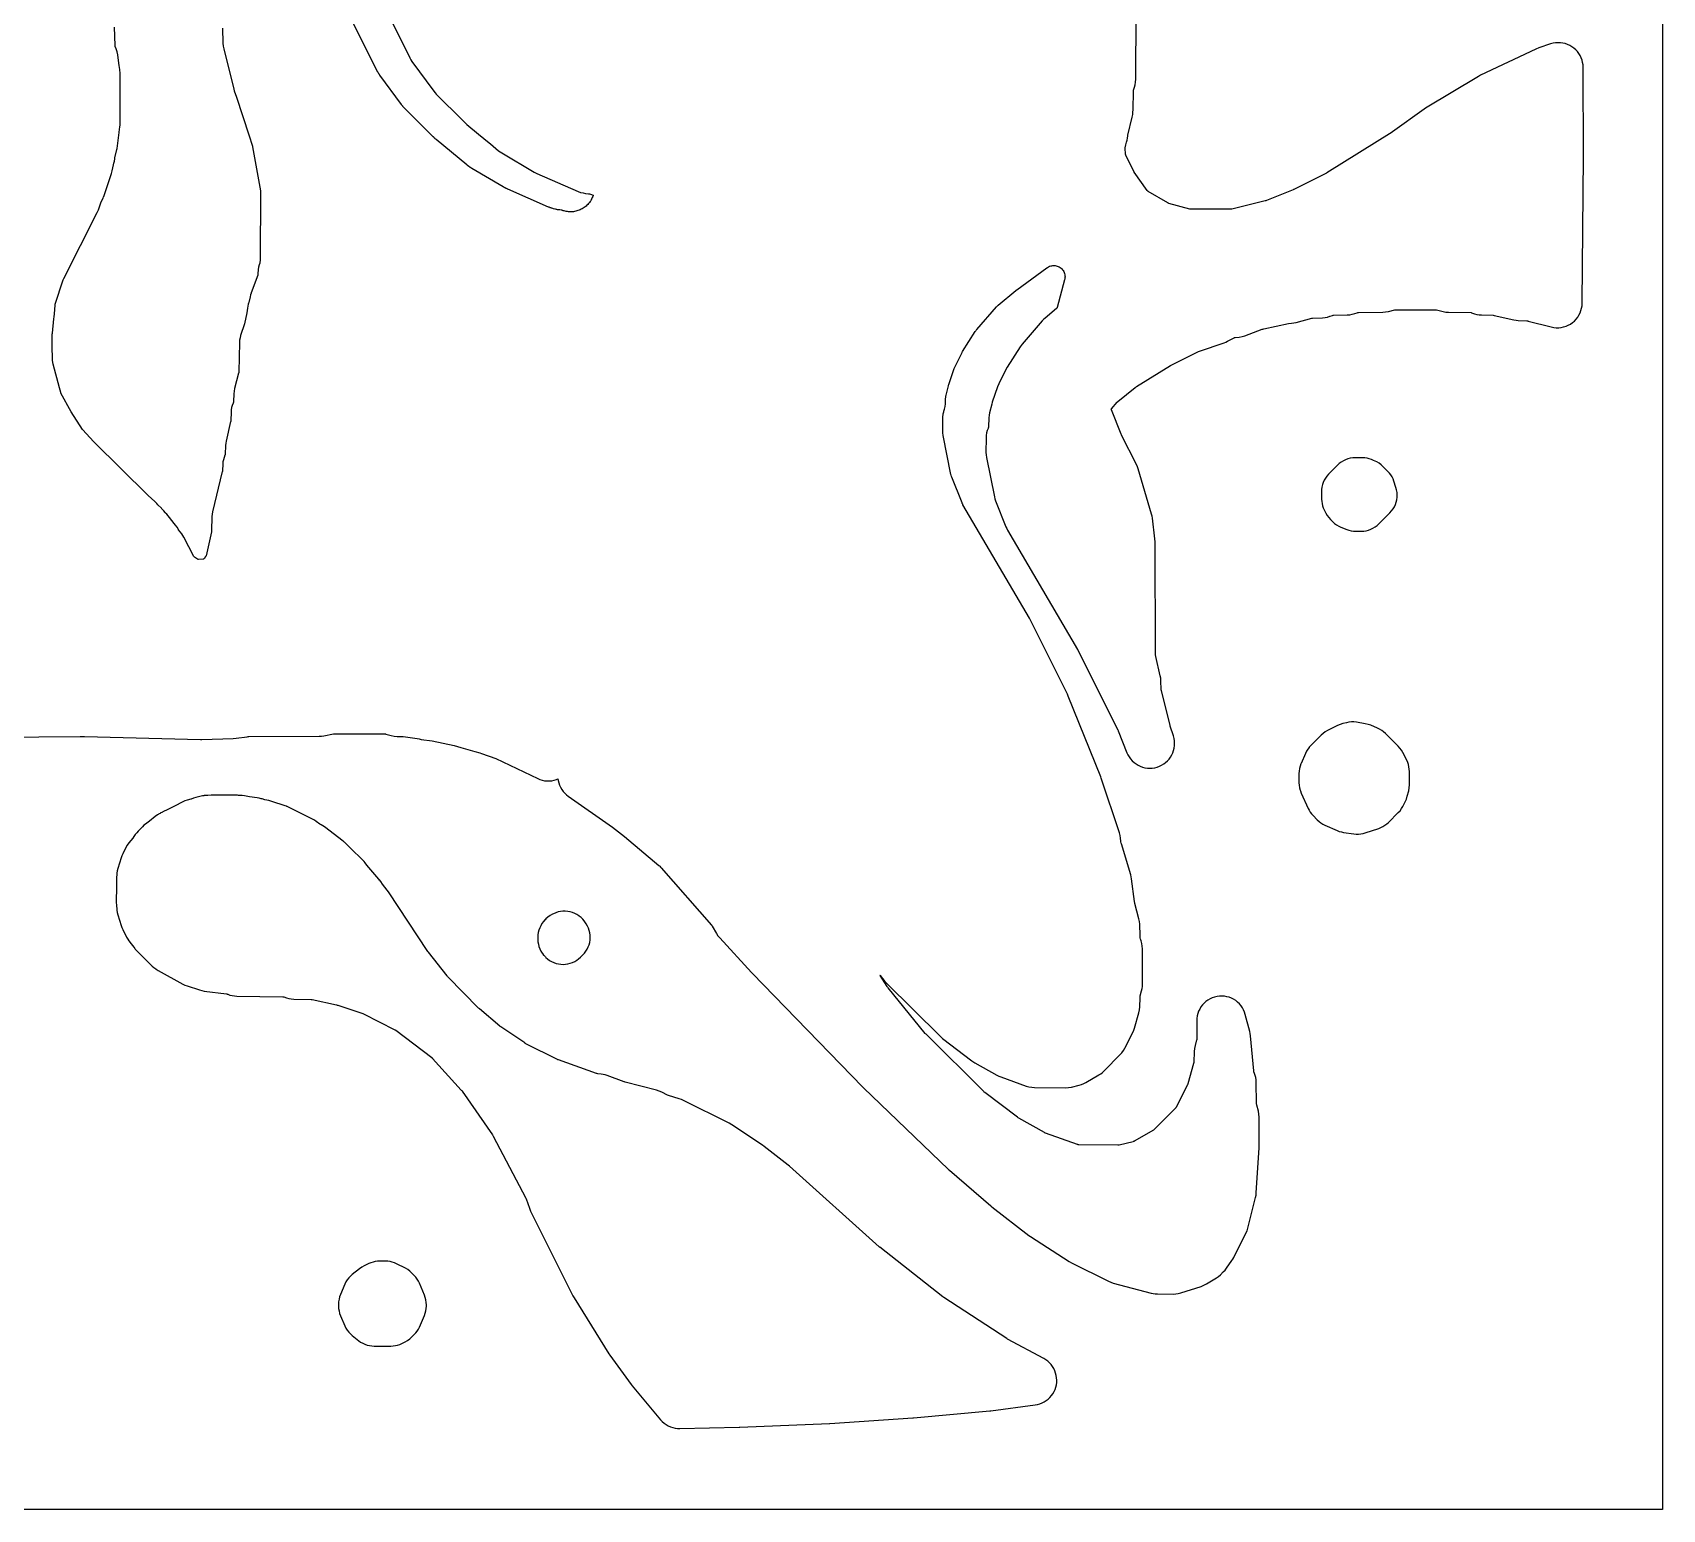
# Model space of a CAD drawing. Header units: millimetres. Extents: x 0 to 300, y 0 to 300.
# Drawn here: x 135.1 to 300, y 0 to 149.5 of the extents above; entities that cross this region are included whole.
import ezdxf

# ---------------------------------------------------------------- set-up
doc = ezdxf.new("R2010")
doc.units = ezdxf.units.MM
doc.layers.add('CUT', color=7, linetype='CONTINUOUS')

msp = doc.modelspace()

# ---------------------------------------------------------------- linework, layer by layer
at = {"layer": 'CUT'}
for points in [[(0.0029, 299.9971), (0.0614, 300), (299.9341, 300), (299.9926, 299.9971), (299.9954, 299.9386), (299.9954, 0.0614), (299.9926, 0.0029), (299.9341, 0), (0.0614, 0), (0.0029, 0.0029), (0, 0.0614), (0, 299.9386)], [(265.6078, 101.6067), (265.6816, 101.3905), (265.7747, 101.1819), (265.934, 100.8653), (266.0688, 100.6299), (266.2283, 100.4105), (266.4107, 100.2097), (266.6324, 99.9908), (266.8207, 99.8227), (267.0249, 99.6745), (267.2431, 99.5476), (267.473, 99.4434), (268.0556, 99.2139), (268.2765, 99.1386), (268.5034, 99.0843), (268.7344, 99.0513), (268.9675, 99.04), (269.5299, 99.0391), (269.775, 99.0507), (270.0178, 99.0863), (270.2559, 99.1455), (270.487, 99.2278), (270.709, 99.3323), (270.9196, 99.4581), (271.1169, 99.6039), (271.299, 99.7684), (272.4309, 100.8965), (272.5999, 101.0829), (272.7494, 101.2853), (272.8777, 101.5017), (272.9837, 101.7299), (273.0662, 101.9676), (273.1243, 102.2124), (273.1576, 102.4617), (273.1656, 102.7132), (273.1484, 102.9642), (273.1059, 103.2122), (273.0388, 103.4547), (272.8201, 104.1137), (272.7376, 104.3285), (272.6358, 104.5349), (272.5154, 104.7309), (272.3775, 104.9151), (272.2233, 105.0858), (271.7514, 105.5621), (271.5489, 105.7453), (271.3276, 105.9054), (271.0902, 106.0403), (270.7657, 106.2019), (270.5552, 106.2949), (270.3371, 106.3682), (270.1131, 106.4211), (269.8853, 106.4532), (269.6554, 106.4642), (268.91, 106.4655), (268.661, 106.4535), (268.4145, 106.4168), (268.1729, 106.3558), (267.9386, 106.2709), (267.7139, 106.1632), (267.501, 106.0337), (267.302, 105.8835), (267.1191, 105.7144), (266.2153, 104.7911), (266.0528, 104.608), (265.909, 104.4099), (265.7853, 104.1987), (265.6828, 103.9764), (265.6026, 103.7451), (265.5453, 103.5071), (265.5117, 103.2646), (265.5018, 103.02), (265.5084, 102.2828), (265.5209, 102.0547), (265.5541, 101.8287)], [(264.6452, 70.2379), (265.0749, 69.8015), (265.2492, 69.6406), (265.4379, 69.4969), (265.6394, 69.3717), (265.8518, 69.2662), (267.0842, 68.7255), (267.2942, 68.6444), (267.5107, 68.5825), (267.7319, 68.5404), (268.7828, 68.3889), (269.0147, 68.3664), (269.2478, 68.3656), (269.4799, 68.3865), (269.709, 68.429), (269.9332, 68.4926), (271.302, 68.9508), (271.5161, 69.0336), (271.7217, 69.1356), (271.9171, 69.2562), (272.1006, 69.3941), (272.2707, 69.5482), (273.2732, 70.5445), (273.4474, 70.7367), (273.6009, 70.9459), (273.7318, 71.1699), (273.9774, 71.6451), (274.097, 71.9143), (274.1841, 72.1957), (274.3216, 72.7545), (274.3759, 73.051), (274.394, 73.3519), (274.394, 74.7101), (274.383, 74.944), (274.3502, 75.1758), (274.2959, 75.4035), (274.2205, 75.6252), (274.1246, 75.8388), (273.725, 76.6285), (273.5936, 76.8574), (273.4387, 77.0712), (273.2621, 77.2675), (271.9696, 78.56), (271.7874, 78.7251), (271.5899, 78.8715), (271.3789, 78.9978), (271.1566, 79.1027), (270.4782, 79.383), (270.2104, 79.4763), (269.9337, 79.5386), (269.0398, 79.6873), (268.7844, 79.7164), (268.5274, 79.7191), (268.2715, 79.6954), (268.0193, 79.6455), (267.6504, 79.5527), (267.3842, 79.4696), (267.129, 79.3575), (266.1134, 78.8419), (266.1126, 78.8416), (265.8875, 78.7121), (265.677, 78.5601), (265.4834, 78.387), (264.4181, 77.3299), (264.2572, 77.1542), (264.2515, 77.1466), (264.25, 77.145), (264.1163, 76.9675), (264.1138, 76.9641), (264.1137, 76.964), (264.1064, 76.9543), (263.9817, 76.7508), (263.8769, 76.5363), (263.4307, 75.5), (263.4259, 75.4868), (263.4257, 75.4865), (263.3361, 75.246), (263.2716, 74.9976), (263.233, 74.7439), (263.2205, 74.4875), (263.2231, 73.5693), (263.2373, 73.3104), (263.2782, 73.0543), (263.3454, 72.8039), (263.3639, 72.7558), (263.3678, 72.7413), (263.459, 72.5057), (264.1419, 70.975), (264.2421, 70.775), (264.3598, 70.5847), (264.4939, 70.4058), (264.6436, 70.2395)], [(152.1938, 52.5253), (152.4288, 52.4835), (154.7068, 52.1894), (154.7242, 52.1868), (154.761, 52.1784), (154.797, 52.1667), (154.8315, 52.1527), (155.0506, 52.0755), (155.2758, 52.019), (155.5054, 51.9836), (155.7372, 51.9697), (160.3907, 51.9069), (160.41, 51.9061), (160.4512, 51.9013), (160.4917, 51.8923), (160.5101, 51.8867), (160.7741, 51.7988), (161.0128, 51.7322), (161.2569, 51.6896), (161.504, 51.6714), (163.265, 51.6292), (163.283, 51.6283), (163.3603, 51.619), (163.378, 51.6156), (165.8368, 51.0769), (165.8991, 51.0615), (165.9604, 51.0427), (168.4073, 50.2229), (168.4859, 50.1934), (168.5622, 50.1585), (171.7417, 48.5665), (171.7574, 48.5582), (171.8222, 48.5176), (171.8366, 48.5072), (175.4625, 45.7361), (175.4757, 45.7256), (175.5294, 45.6763), (175.5411, 45.6641), (178.4632, 42.4566), (178.5148, 42.396), (178.5622, 42.3322), (181.6094, 37.9288), (181.6491, 37.8675), (181.6849, 37.8039), (184.9793, 31.519), (184.9814, 31.5148), (185.0101, 31.4494), (185.0157, 31.4342), (185.3471, 30.4814), (185.4727, 30.184), (189.7559, 21.6249), (189.8671, 21.4258), (193.3833, 15.7575), (193.4884, 15.6015), (195.6443, 12.6478), (195.7463, 12.5173), (198.6195, 9.0835), (198.7883, 8.9011), (198.9743, 8.7363), (199.1757, 8.5909), (199.3906, 8.4661), (199.6168, 8.3633), (199.8521, 8.2834), (200.0941, 8.2273), (200.3405, 8.1955), (200.5889, 8.1884), (206.5831, 8.3132), (206.6389, 8.315), (215.7022, 8.7064), (215.7566, 8.7094), (224.1461, 9.2552), (224.2173, 9.2609), (231.9363, 9.9851), (232.0273, 9.9953), (236.5138, 10.5827), (236.5379, 10.5858), (236.776, 10.6288), (237.0088, 10.6946), (237.2342, 10.7826), (237.45, 10.8919), (237.6542, 11.0216), (237.8449, 11.1705), (238.0204, 11.3371), (238.1789, 11.5198), (238.319, 11.7171), (238.4394, 11.9269), (238.539, 12.1474), (238.6168, 12.3765), (238.672, 12.6121), (238.7043, 12.8518), (238.7132, 13.0936), (238.6987, 13.3351), (238.6609, 13.5741), (238.6002, 13.8083), (238.5171, 14.0355), (238.4125, 14.2537), (238.2873, 14.4607), (238.1426, 14.6546), (237.9799, 14.8336), (237.8006, 14.9961), (237.6065, 15.1405), (237.3993, 15.2654), (233.7365, 17.2394), (233.6926, 17.2642), (233.6499, 17.2908), (227.2809, 21.4524), (227.238, 21.4818), (227.1964, 21.513), (220.8027, 26.5368), (220.7725, 26.5613), (220.7431, 26.5868), (211.6585, 34.7375), (211.5318, 34.8438), (209.0999, 36.7511), (208.9476, 36.8616), (205.8363, 38.9439), (205.5662, 39.1012), (200.9583, 41.4112), (200.7409, 41.5076), (200.5152, 41.5828), (199.4319, 41.8877), (199.4131, 41.8935), (199.3343, 41.9249), (199.3167, 41.9335), (198.7562, 42.2277), (198.4951, 42.3462), (198.2222, 42.4339), (195.0436, 43.2586), (194.9861, 43.2751), (194.9294, 43.2944), (193.2304, 43.9228), (193.0274, 43.9881), (192.8196, 44.036), (192.6085, 44.0659), (192.2883, 44.0975), (192.2655, 44.1004), (192.1685, 44.1222), (192.1466, 44.1293), (188.3108, 45.5014), (188.2438, 45.5277), (188.1786, 45.5579), (185.0057, 47.1466), (184.9393, 47.1826), (184.8753, 47.2227), (182.4495, 48.8504), (182.4095, 48.8788), (182.3574, 48.9205), (180.2964, 50.6663), (180.2552, 50.7029), (180.2157, 50.7414), (177.1124, 53.9065), (177.0685, 53.9538), (177.0273, 54.0033), (175.1327, 56.4079), (175.1023, 56.4482), (175.0736, 56.4898), (171.1089, 62.5071), (170.9641, 62.705), (170.4717, 63.3129), (170.3092, 63.554), (170.2801, 63.5971), (170.2102, 63.6896), (170.1989, 63.705), (170.1953, 63.7092), (170.1169, 63.8129), (168.9135, 65.2371), (168.737, 65.4549), (168.6167, 65.5883), (168.5644, 65.6502), (168.4049, 65.8219), (167.3488, 66.8571), (166.8788, 67.325), (166.636, 67.5374), (166.574, 67.5849), (166.5535, 67.6024), (166.4943, 67.646), (164.615, 69.0867), (164.454, 69.2003), (164.2846, 69.3009), (164.1517, 69.3729), (163.7728, 69.6522), (163.5956, 69.7715), (163.4682, 69.8422), (163.4063, 69.8768), (161.0496, 71.0608), (160.8527, 71.1492), (160.8516, 71.1498), (160.8237, 71.1605), (160.8051, 71.1688), (160.7733, 71.1798), (160.6497, 71.2273), (159.2897, 71.6831), (158.9712, 71.7669), (158.5878, 71.8413), (158.3114, 71.9238), (158.2995, 71.9269), (158.2075, 71.9546), (158.0132, 72.0046), (157.8155, 72.0388), (157.0385, 72.1417), (156.5082, 72.2445), (156.2815, 72.2777), (156.0526, 72.2901), (155.9174, 72.2912), (155.8051, 72.2988), (155.745, 72.2996), (155.588, 72.3093), (155.1941, 72.3065), (154.4382, 72.3159), (154.369, 72.3159), (153.8475, 72.308), (153.2978, 72.3124), (153.1559, 72.3095), (152.7974, 72.292), (152.7865, 72.2919), (152.768, 72.2906), (152.7113, 72.2878), (152.6809, 72.2847), (152.5215, 72.2737), (152.4394, 72.2593), (152.4328, 72.2586), (152.4221, 72.2562), (152.2598, 72.2276), (151.5854, 72.0712), (151.3508, 72.0046), (151.1238, 71.9155), (151.0832, 71.8972), (150.7245, 71.7969), (150.4957, 71.7207), (150.2753, 71.6229), (150.2701, 71.6203), (149.4565, 71.2113), (148.5745, 70.7678), (148.4634, 70.7178), (148.2428, 70.6051), (148.2145, 70.5869), (148.0001, 70.4791), (147.9738, 70.4659), (147.9031, 70.4251), (147.8175, 70.3775), (147.7996, 70.3655), (147.7275, 70.3239), (147.4988, 70.1549), (146.9157, 69.6703), (146.521, 69.3878), (146.3518, 69.2553), (146.1946, 69.1088), (146.0576, 68.9571), (146.0555, 68.9553), (145.8973, 68.8121), (145.7519, 68.6558), (145.639, 68.5115), (145.6307, 68.5035), (145.4746, 68.3221), (145.3366, 68.1266), (145.228, 67.956), (144.8321, 67.4779), (144.6653, 67.2518), (144.525, 67.0084), (144.1996, 66.3625), (144.1143, 66.1743), (144.0448, 65.9797), (143.7043, 64.8844), (143.6455, 64.6585), (143.608, 64.4282), (143.6024, 64.3449), (143.5997, 64.33), (143.5946, 64.2511), (143.5917, 64.238), (143.5619, 64.005), (143.5542, 63.7702), (143.5657, 62.9498), (143.5367, 61.5847), (143.5416, 61.3665), (143.5557, 61.2386), (143.5617, 61.073), (143.5916, 60.8425), (143.6005, 60.8029), (143.6094, 60.66), (143.647, 60.4236), (143.707, 60.1919), (144.0436, 59.1092), (144.1146, 58.9109), (144.202, 58.7192), (144.5976, 57.9403), (144.7069, 57.7469), (144.833, 57.5639), (145.0604, 57.2634), (145.0622, 57.2604), (145.1777, 57.081), (145.3081, 56.9121), (145.411, 56.8), (145.4665, 56.7267), (145.5851, 56.5816), (145.7143, 56.4457), (147.1931, 55.0029), (147.3596, 54.8545), (147.5386, 54.7214), (147.5517, 54.7134), (147.5721, 54.698), (147.7719, 54.5753), (150.2891, 53.1879), (150.4957, 53.0862), (150.7108, 53.0039), (150.7127, 53.0032), (151.9638, 52.5894)], [(188.5272, 55.191), (188.7692, 55.1804), (189.0111, 55.1933), (189.2506, 55.2295), (189.4855, 55.2887), (189.7135, 55.3703), (189.9326, 55.4737), (190.1407, 55.5978), (190.3357, 55.7414), (190.516, 55.9032), (190.5165, 55.9037), (190.7614, 56.146), (190.7618, 56.1464), (190.926, 56.3254), (191.072, 56.5195), (191.1985, 56.7269), (191.3042, 56.9455), (191.3883, 57.1734), (191.4498, 57.4084), (191.4883, 57.6483), (191.5033, 57.8907), (191.4947, 58.1335), (191.4625, 58.3742), (191.4072, 58.6107), (191.3292, 58.8408), (191.2292, 59.0621), (191.1082, 59.2728), (191.0273, 59.3989), (190.8928, 59.5887), (190.7412, 59.7651), (190.5739, 59.9268), (190.3923, 60.0721), (190.3913, 60.0728), (190.3642, 60.0925), (190.1571, 60.2279), (189.9377, 60.3421), (189.708, 60.4341), (189.4704, 60.5029), (189.2271, 60.5479), (188.9806, 60.5687), (188.7332, 60.5649), (188.4874, 60.5368), (188.2456, 60.4845), (188.0101, 60.4085), (187.7834, 60.3096), (187.6845, 60.2606), (187.4446, 60.1246), (187.2212, 59.963), (187.0169, 59.7779), (186.9346, 59.6946), (186.93, 59.6899), (186.9265, 59.6863), (186.763, 59.5037), (186.6182, 59.306), (186.4935, 59.095), (186.39, 58.8728), (186.3087, 58.6416), (186.2505, 58.4035), (186.2159, 58.1609), (186.2052, 57.916), (186.2063, 57.7181), (186.2199, 57.4708), (186.2579, 57.2261), (186.3199, 56.9863), (186.4054, 56.7538), (186.5134, 56.531), (186.643, 56.3199), (186.6507, 56.3098), (186.6511, 56.309), (186.6738, 56.2793), (186.7928, 56.1227), (186.796, 56.1193), (186.8008, 56.113), (186.969, 55.9326), (186.9751, 55.9266), (187.0158, 55.8871), (187.1975, 55.727), (187.3939, 55.5851), (187.6031, 55.463), (187.8231, 55.3617), (188.0519, 55.2821), (188.2873, 55.225)], [(168.2762, 16.9394), (168.4843, 16.8181), (168.703, 16.7173), (168.9304, 16.6381), (169.1643, 16.5811), (169.4027, 16.5468), (169.6432, 16.5357), (171.3415, 16.539), (171.5668, 16.5496), (171.7901, 16.5804), (172.0098, 16.6313), (172.224, 16.7017), (172.431, 16.7912), (172.7868, 16.9644), (173.033, 17.1019), (173.2621, 17.2663), (173.4712, 17.4554), (173.7046, 17.6917), (173.8614, 17.8661), (174.0012, 18.0545), (174.1227, 18.2551), (174.2249, 18.4662), (174.7236, 19.6334), (174.8092, 19.8647), (174.8716, 20.1032), (174.9102, 20.3468), (174.9246, 20.5929), (174.9257, 20.7094), (174.9151, 20.9633), (174.8787, 21.2149), (174.8171, 21.4614), (174.7307, 21.7004), (174.2253, 22.9037), (174.1226, 23.1188), (173.9999, 23.3231), (173.8583, 23.5149), (173.699, 23.6923), (173.46, 23.9343), (173.2589, 24.1169), (173.0392, 24.2766), (172.8035, 24.4115), (171.9054, 24.8626), (171.6958, 24.9561), (171.4785, 25.03), (171.2553, 25.0837), (171.0281, 25.1166), (170.7989, 25.1286), (170.2063, 25.1323), (169.9779, 25.1233), (169.7512, 25.0934), (169.5282, 25.043), (169.3108, 24.9724), (169.1007, 24.8822), (168.6217, 24.6501), (168.3801, 24.5162), (168.1549, 24.3564), (167.4257, 23.776), (167.2403, 23.6129), (167.0719, 23.4322), (166.9222, 23.2359), (166.7925, 23.0257), (166.6843, 22.8037), (166.2372, 21.7593), (166.1492, 21.5209), (166.0859, 21.2747), (166.0478, 21.0234), (166.0355, 20.7696), (166.036, 20.5915), (166.0492, 20.3401), (166.0877, 20.0913), (166.1511, 19.8476), (166.2386, 19.6115), (166.6844, 18.5728), (166.7926, 18.3515), (166.922, 18.1419), (167.0714, 17.9461), (167.2393, 17.766), (167.4242, 17.6032), (168.0809, 17.0802)]]:
    msp.add_lwpolyline(points, close=True, dxfattribs=at)
for points in [[(170.8412, 151.7708), (173.2515, 146.9494), (173.3533, 146.7655), (173.4703, 146.5908), (175.6786, 143.5736), (175.7995, 143.4212), (175.9318, 143.2788), (178.6174, 140.604), (178.8639, 140.3585), (179.0333, 140.2046), (180.212, 139.2283), (181.2784, 138.345), (181.4054, 138.2398), (182.2392, 137.5492), (182.3966, 137.429), (182.5631, 137.3216), (185.8275, 135.3946), (186.0977, 135.2565), (190.2803, 133.4298), (190.5247, 133.3379), (190.7774, 133.2721), (191.0356, 133.2329), (191.3436, 133.2025), (191.3604, 133.2005), (191.3948, 133.1941), (191.4288, 133.1848), (191.4443, 133.1794), (191.6419, 133.1064), (191.7969, 133.0491), (191.7929, 133.028), (191.7599, 132.9163), (191.7163, 132.8082), (191.6677, 132.7031), (191.6123, 132.5973), (191.5518, 132.4945), (191.4862, 132.3948), (191.4158, 132.2985), (191.3406, 132.2058), (191.261, 132.117), (191.177, 132.0322), (191.0889, 131.9518), (190.9969, 131.8758), (190.9013, 131.8044), (190.8022, 131.7379), (190.6999, 131.6764), (190.5948, 131.6201), (190.4869, 131.5691), (190.3766, 131.5235), (190.2642, 131.4834), (190.15, 131.449), (190.0342, 131.4203), (189.9171, 131.3974), (189.799, 131.3803), (189.6802, 131.3692), (189.561, 131.3639), (189.4416, 131.3646), (189.3225, 131.3712), (189.2038, 131.3838), (189.086, 131.4022), (188.9691, 131.4264), (188.8536, 131.4565), (188.7963, 131.4729), (188.7744, 131.4798), (188.7461, 131.4891), (188.7011, 131.5044), (188.6294, 131.5275), (188.6213, 131.5294), (188.5624, 131.5377), (188.4311, 131.5507), (188.4155, 131.5523), (188.3843, 131.5558), (188.3688, 131.5576), (188.304, 131.5657), (188.2884, 131.5678), (188.2574, 131.5721), (188.2419, 131.5743), (188.2214, 131.5774), (188.1905, 131.5825), (188.1288, 131.5935), (188.098, 131.5995), (187.9761, 131.6245), (187.915, 131.6387), (187.7937, 131.6704), (187.7335, 131.6878), (187.6148, 131.7254), (187.5851, 131.7353), (187.5259, 131.7558), (187.4964, 131.7664), (187.477, 131.7737), (187.4624, 131.7793), (187.4332, 131.7907), (187.4186, 131.7965), (187.3581, 131.8211), (187.3436, 131.8271), (187.3147, 131.8393), (187.3003, 131.8454), (183.158, 133.6546), (183.1413, 133.662), (183.1081, 133.6771), (183.0916, 133.6848), (183.023, 133.7172), (183.0066, 133.7252), (182.9739, 133.7412), (182.9576, 133.7494), (182.9024, 133.7776), (182.8862, 133.7861), (182.854, 133.8031), (182.838, 133.8118), (182.7715, 133.8484), (182.7556, 133.8573), (182.724, 133.8753), (182.7082, 133.8845), (179.5227, 135.7649), (179.5125, 135.771), (179.4921, 135.7832), (179.482, 135.7894), (179.4398, 135.8155), (179.4298, 135.8217), (179.4097, 135.8344), (179.3996, 135.8408), (179.3864, 135.8493), (179.3666, 135.8624), (179.3271, 135.889), (179.3075, 135.9025), (179.2265, 135.9594), (179.2072, 135.9732), (179.1689, 136.0013), (179.1498, 136.0156), (179.1373, 136.0251), (179.1279, 136.0324), (179.1092, 136.047), (179.0998, 136.0544), (179.0611, 136.0852), (179.0518, 136.0926), (179.0334, 136.1076), (179.0242, 136.1152), (175.9111, 138.6937), (175.9006, 138.7025), (175.8796, 138.7203), (175.8692, 138.7292), (175.8259, 138.7667), (175.8156, 138.7758), (175.7951, 138.7941), (175.7848, 138.8032), (175.7502, 138.8347), (175.7401, 138.844), (175.72, 138.8627), (175.71, 138.8721), (175.6685, 138.9116), (175.6586, 138.9211), (175.6389, 138.9403), (175.6291, 138.9499), (172.7824, 141.7851), (172.7742, 141.7934), (172.7578, 141.81), (172.7497, 141.8184), (172.7159, 141.8533), (172.7078, 141.8618), (172.6918, 141.8787), (172.6838, 141.8872), (172.6733, 141.8985), (172.6576, 141.9158), (172.6265, 141.9506), (172.6111, 141.9681), (172.5478, 142.0419), (172.5327, 142.0597), (172.503, 142.0957), (172.4883, 142.1139), (172.4788, 142.1259), (172.4715, 142.1351), (172.4572, 142.1535), (172.4501, 142.1628), (172.4206, 142.2015), (172.4136, 142.2108), (172.3996, 142.2295), (172.3927, 142.2389), (170.2137, 145.216), (170.2063, 145.2262), (170.1916, 145.2468), (170.1843, 145.2571), (170.1541, 145.3001), (170.147, 145.3105), (170.1327, 145.3313), (170.1256, 145.3418), (170.1163, 145.3556), (170.1025, 145.3767), (170.0754, 145.4193), (170.062, 145.4407), (170.0073, 145.5304), (169.9944, 145.5521), (169.969, 145.5957), (169.9565, 145.6176), (169.9485, 145.6322), (169.9424, 145.6433), (169.9304, 145.6655), (169.9245, 145.6766), (169.9, 145.7231), (169.8942, 145.7343), (169.8827, 145.7568), (169.877, 145.768), (167.4961, 150.5305)], [(127.2762, 78.1526), (139.8844, 78.26), (139.8913, 78.2601), (140.3486, 78.2594), (152.0668, 77.9595), (152.1936, 77.9595), (155.376, 78.0395), (155.6683, 78.0641), (156.7997, 78.2265), (156.8811, 78.2353), (156.9629, 78.2386), (164.0864, 78.2746), (164.3137, 78.2861), (164.539, 78.3183), (165.5244, 78.505), (165.5419, 78.5078), (165.6179, 78.515), (165.6356, 78.5154), (170.5593, 78.5115), (170.6653, 78.5082), (170.7953, 78.5042), (170.8032, 78.5027), (170.8258, 78.4972), (171.3763, 78.3492), (171.6691, 78.289), (171.9669, 78.2642), (172.5827, 78.2497), (174.0032, 78.046), (174.1813, 77.9978), (174.4031, 77.9587), (175.5093, 77.8147), (177.7453, 77.3475), (178.4182, 77.1495), (179.8226, 76.7363), (180.3426, 76.5834), (180.4946, 76.5387), (181.9666, 76.0121), (186.1896, 73.9932), (186.4168, 73.8981), (186.6522, 73.8257), (186.8936, 73.7769), (187.1386, 73.7521), (187.3849, 73.7515), (187.63, 73.7751), (187.8716, 73.8227), (188.1074, 73.8939), (188.2414, 73.9492), (188.2617, 73.7964), (188.3172, 73.559), (188.3956, 73.3281), (188.4961, 73.106), (188.6178, 72.8947), (188.7594, 72.6963), (188.9198, 72.5126), (189.0972, 72.3454), (189.2901, 72.1963), (193.7574, 69.0787), (194.9892, 68.1267), (198.4622, 65.1945), (198.5054, 65.1544), (198.5446, 65.1103), (198.6148, 65.0236), (198.6819, 64.9441), (203.7863, 59.1467), (203.7991, 59.1314), (203.847, 59.0646), (203.8573, 59.0476), (204.2798, 58.3131), (204.4307, 58.0813), (204.6063, 57.8676), (207.8372, 54.3528), (207.8818, 54.3055), (219.0835, 42.7379), (219.1487, 42.6731), (227.7486, 34.4221), (227.8453, 34.334), (232.0286, 30.7212), (232.1339, 30.635), (235.8731, 27.7455), (236.0472, 27.6225), (239.9679, 25.0948), (240.2048, 24.9598), (243.938, 23.0939), (244.1721, 22.9915), (244.4154, 22.9136), (248.2673, 21.8929), (248.4743, 21.8473), (248.6844, 21.8195), (248.8962, 21.8095), (250.4822, 21.8022), (250.7446, 21.8148), (251.0043, 21.8549), (251.2583, 21.922), (253.3158, 22.5829), (253.595, 22.6915), (253.8593, 22.8327), (254.8637, 23.4494), (255.0754, 23.5949), (255.271, 23.7614), (255.5661, 24.0398), (255.7397, 24.2207), (255.8942, 24.4182), (256.44, 25.1928), (256.5417, 25.3491), (256.6314, 25.5126), (257.8605, 27.9647), (257.9696, 28.216), (258.0506, 28.4778), (258.83, 31.5908), (258.8747, 31.8109), (258.8995, 32.0341), (259.2008, 36.6222), (259.2061, 36.801), (259.1887, 39.6977), (259.1681, 40.0035), (259.1102, 40.3045), (258.9513, 40.9234), (258.9462, 40.9462), (258.9333, 41.0421), (258.9322, 41.0654), (258.8971, 43.288), (258.8842, 43.5052), (258.8524, 43.7205), (258.8021, 43.9322), (258.7335, 44.1387), (258.6695, 44.3069), (258.6634, 44.3239), (258.6533, 44.3601), (258.6465, 44.3972), (258.6445, 44.4146), (258.3242, 47.9599), (258.2964, 48.1685), (258.2512, 48.374), (257.7931, 50.1065), (257.7177, 50.3434), (257.6191, 50.5716), (257.4983, 50.7889), (257.3566, 50.9932), (257.1953, 51.1823), (257.0159, 51.3545), (256.8204, 51.508), (256.6106, 51.6414), (256.3886, 51.7532), (256.1565, 51.8425), (255.9168, 51.9082), (255.6717, 51.9499), (255.4237, 51.9669), (255.1752, 51.9593), (254.9287, 51.927), (254.6866, 51.8704), (254.4513, 51.79), (254.2252, 51.6867), (254.0105, 51.5614), (253.8093, 51.4154), (253.6235, 51.2501), (253.4551, 51.0672), (253.3057, 50.8685), (253.1768, 50.656), (253.0696, 50.4317), (252.9853, 50.1978), (252.9245, 49.9567), (252.8881, 49.7108), (252.8762, 49.4625), (252.8798, 47.6468), (252.8794, 47.6288), (252.876, 47.5914), (252.8693, 47.5544), (252.8649, 47.5374), (252.704, 46.9592), (252.6416, 46.6699), (252.6139, 46.3753), (252.5758, 45.2764), (252.5743, 45.2525), (252.559, 45.1548), (252.5532, 45.1316), (251.9725, 43.0773), (251.9669, 43.0593), (251.9389, 42.987), (251.9309, 42.9701), (250.8327, 40.7758), (250.8229, 40.7574), (250.7997, 40.7211), (250.7728, 40.6875), (250.7585, 40.6723), (248.5738, 38.4627), (248.5613, 38.4506), (248.5336, 38.4271), (248.5038, 38.4061), (248.4893, 38.3973), (246.5487, 37.2694), (246.5318, 37.2601), (246.4956, 37.2435), (246.4579, 37.2305), (246.4392, 37.2256), (245.0409, 36.8916), (245.0173, 36.8867), (244.9179, 36.8755), (244.8938, 36.875), (240.9561, 36.9107), (240.934, 36.9115), (240.8887, 36.917), (240.8443, 36.9275), (240.8233, 36.9343), (237.569, 38.0999), (237.5534, 38.1058), (237.4908, 38.1344), (237.4761, 38.1422), (234.8663, 39.6059), (234.7931, 39.6504), (234.7231, 39.6999), (231.4382, 42.2038), (231.3763, 42.2543), (231.3178, 42.3087), (225.4874, 48.0986), (225.4427, 48.1453), (225.4006, 48.1943), (221.6366, 52.8175), (221.595, 52.8716), (221.5565, 52.9279), (220.8425, 54.0372), (220.8263, 54.0655), (220.848, 54.0412), (221.3212, 53.46), (221.4984, 53.2645), (226.9063, 47.8942), (227.1524, 47.6798), (230.118, 45.4193), (230.4106, 45.2271), (232.6591, 43.9661), (232.8454, 43.8716), (233.039, 43.793), (235.632, 42.8643), (235.8994, 42.7851), (236.174, 42.7361), (236.4523, 42.718), (239.5876, 42.6896), (239.8914, 42.7054), (240.1911, 42.7579), (240.9835, 42.9472), (241.2171, 43.0151), (241.4429, 43.1055), (241.6589, 43.2173), (242.9837, 43.9873), (243.1692, 44.1063), (243.3435, 44.2412), (243.5053, 44.391), (245.139, 46.0433), (245.3138, 46.2398), (245.467, 46.4535), (245.5969, 46.6822), (246.4046, 48.2961), (246.5, 48.5115), (246.5747, 48.7349), (247.0119, 50.2813), (247.0762, 50.5753), (247.1046, 50.8748), (247.1364, 51.7921), (247.1412, 51.866), (247.1434, 51.8893), (247.1659, 52.0355), (247.1708, 52.0584), (247.1886, 52.1302), (247.2922, 52.5024), (247.3432, 52.7245), (247.3738, 52.9502), (247.3838, 53.1778), (247.3767, 56.7673), (247.3621, 57.0327), (247.3193, 57.2951), (247.2489, 57.5515), (247.2092, 57.6709), (247.1915, 57.7289), (247.1863, 57.7475), (247.1606, 57.8603), (247.1459, 57.9751), (247.1444, 57.9943), (247.1412, 58.0549), (247.106, 59.2368), (247.0815, 59.5193), (247.0252, 59.7972), (246.6205, 61.3388), (246.6027, 61.4165), (246.5903, 61.4803), (246.5775, 61.5589), (246.2812, 63.838), (246.2467, 64.0387), (246.1961, 64.2359), (245.2494, 67.3825), (245.2331, 67.4418), (245.2284, 67.4607), (245.2048, 67.5813), (245.202, 67.6006), (245.1946, 67.6616), (245.168, 67.9392), (245.1252, 68.2187), (245.051, 68.4915), (243.2095, 74.0148), (243.159, 74.1527), (239.8808, 82.3467), (239.7957, 82.5363), (236.0207, 90.0848), (235.9421, 90.23), (229.223, 101.7038), (229.2001, 101.7447), (229.1931, 101.7578), (229.152, 101.8418), (229.146, 101.8554), (229.1278, 101.8986), (228.0824, 104.5165), (228.0626, 104.5696), (228.0566, 104.5866), (228.0243, 104.6953), (228.02, 104.7128), (228.0075, 104.7681), (227.216, 108.7063), (227.2049, 108.7697), (227.2019, 108.7899), (227.1897, 108.9179), (227.1888, 108.9383), (227.1876, 109.0027), (227.2007, 110.7106), (227.2027, 110.7714), (227.2038, 110.7907), (227.2159, 110.9061), (227.2382, 111.0143), (227.2724, 111.1252), (227.2894, 111.1719), (227.2879, 111.1725), (227.3596, 111.3901), (227.4162, 111.6573), (227.4434, 111.929), (227.4697, 112.5111), (227.4739, 112.572), (227.4757, 112.5913), (227.4931, 112.7121), (227.4968, 112.7311), (227.5099, 112.7908), (227.7426, 113.7393), (227.7559, 113.7893), (227.7677, 113.83), (227.7831, 113.8794), (228.2988, 115.4182), (228.3287, 115.4981), (228.3552, 115.5624), (228.3905, 115.6401), (229.0952, 117.0631), (229.1271, 117.1233), (229.1545, 117.1717), (229.1896, 117.2301), (230.4725, 119.2369), (230.523, 119.3101), (230.5664, 119.3684), (230.6221, 119.4378), (232.622, 121.7589), (232.6563, 121.7971), (232.6675, 121.809), (232.7406, 121.881), (232.7527, 121.8919), (232.7915, 121.9256), (234.5616, 123.4021), (234.5947, 123.4288), (234.6221, 123.4501), (234.6561, 123.4756), (237.7218, 125.698), (237.7724, 125.7328), (237.7887, 125.7434), (237.8898, 125.8025), (237.991, 125.849), (238.0964, 125.8854), (238.2048, 125.9113), (238.3152, 125.9264), (238.4266, 125.9305), (238.5378, 125.9238), (238.6478, 125.9062), (238.7556, 125.8778), (238.8601, 125.839), (238.9603, 125.7902), (239.0552, 125.7317), (239.1439, 125.6643), (239.2255, 125.5884), (239.2994, 125.5049), (239.3646, 125.4146), (239.4207, 125.3183), (239.4671, 125.217), (239.5033, 125.1116), (239.529, 125.0031), (239.544, 124.8927), (239.548, 124.7813), (239.5411, 124.6701), (239.5224, 124.5545), (239.5183, 124.5355), (239.5041, 124.4757), (238.7683, 121.6951), (238.749, 121.6348), (238.7025, 121.5918), (237.529, 120.613), (237.3768, 120.475), (237.2364, 120.3251), (235.2063, 117.9689), (234.9938, 117.6836), (233.6823, 115.632), (233.5484, 115.395), (232.8389, 113.9626), (232.7088, 113.6474), (232.1865, 112.0889), (232.1289, 111.8901), (231.9122, 111.0065), (231.8657, 110.7667), (231.8427, 110.5236), (231.8009, 109.5962), (231.7997, 109.5788), (231.7949, 109.543), (231.7841, 109.509), (231.7776, 109.4926), (231.7559, 109.4409), (231.6728, 109.2121), (231.6123, 108.9763), (231.575, 108.7358), (231.5613, 108.4928), (231.5499, 107.0136), (231.5612, 106.7565), (231.5989, 106.5018), (232.3977, 102.5276), (232.4524, 102.3075), (232.5269, 102.0931), (233.5712, 99.478), (233.6471, 99.3068), (233.7356, 99.1418), (240.8187, 87.0463), (240.8386, 87.011), (240.8572, 86.9752), (244.8914, 78.9084), (244.9132, 78.8624), (244.9331, 78.8155), (245.8147, 76.6117), (245.9179, 76.3868), (246.0428, 76.1732), (246.1882, 75.973), (246.3527, 75.7881), (246.5347, 75.6204), (246.7323, 75.4715), (246.9437, 75.3429), (247.1668, 75.2358), (247.3994, 75.1513), (247.6392, 75.0902), (247.8838, 75.0531), (248.131, 75.0404), (248.3782, 75.0521), (248.623, 75.0883), (248.863, 75.1484), (249.0959, 75.232), (249.3194, 75.3382), (249.5313, 75.466), (249.7295, 75.6141), (249.9121, 75.7811), (250.0774, 75.9653), (250.2236, 76.165), (250.3493, 76.3781), (250.4534, 76.6026), (250.5347, 76.8363), (250.5926, 77.0769), (250.6263, 77.3221), (250.6357, 77.5694), (250.6206, 77.8163), (250.5811, 78.0606), (250.5177, 78.2998), (250.1957, 79.3096), (250.1843, 79.3475), (250.1741, 79.3858), (249.308, 82.8647), (249.3037, 82.884), (249.2919, 82.9651), (249.2905, 82.9849), (249.2487, 83.9191), (249.2279, 84.148), (249.1861, 84.374), (248.7269, 86.347), (248.7225, 86.3688), (248.7118, 86.4602), (248.7111, 86.4824), (248.6561, 97.9594), (248.6379, 98.2493), (248.3834, 100.3414), (248.3504, 100.5437), (248.3008, 100.7426), (246.9518, 105.3462), (246.8767, 105.5644), (246.7819, 105.7748), (245.2721, 108.749), (245.2487, 108.7978), (245.2275, 108.8476), (244.2353, 111.3225), (244.2154, 111.3802), (244.2535, 111.4279), (244.8341, 112.0848), (244.8376, 112.0886), (244.8939, 112.1432), (244.9075, 112.1548), (246.6513, 113.5774), (246.7115, 113.6234), (246.7745, 113.6655), (250.2066, 115.8038), (252.9915, 117.1969), (253.0647, 117.2304), (253.14, 117.259), (255.6393, 118.1113), (255.8206, 118.1811), (255.9959, 118.2647), (256.6483, 118.6078), (256.6639, 118.6155), (256.6985, 118.6298), (256.7347, 118.6374), (256.7521, 118.6398), (257.1616, 118.6866), (257.1646, 118.6869), (257.4571, 118.7381), (257.7414, 118.8236), (259.5031, 119.4696), (259.5787, 119.4945), (259.6558, 119.5143), (262.1616, 120.0691), (262.459, 120.0879), (262.7044, 120.1156), (262.9459, 120.1674), (264.5213, 120.5877), (264.5418, 120.5925), (264.5732, 120.5972), (264.5847, 120.5987), (264.6014, 120.5998), (265.6132, 120.6405), (265.8668, 120.6637), (266.1167, 120.7126), (266.3604, 120.7866), (266.3653, 120.7884), (266.6037, 120.8743), (266.6229, 120.8807), (266.6653, 120.8909), (266.7085, 120.8966), (266.7287, 120.8976), (268.1033, 120.9278), (268.3626, 120.947), (268.6185, 120.9931), (268.8683, 121.0655), (269.1063, 121.1481), (269.1253, 121.1541), (269.1673, 121.1638), (269.2101, 121.169), (269.2301, 121.1698), (271.7085, 121.2046), (271.9901, 121.2245), (272.2677, 121.2761), (272.9195, 121.4356), (272.9415, 121.4403), (272.961, 121.4426), (277.0859, 121.4442), (277.103, 121.4422), (277.1245, 121.4377), (277.8249, 121.2707), (278.0909, 121.2223), (278.3606, 121.2029), (280.6368, 121.1626), (280.6576, 121.1579), (280.6761, 121.1522), (280.9677, 121.054), (281.2076, 120.9862), (281.4531, 120.9427), (281.7017, 120.9239), (282.8623, 120.8939), (282.8808, 120.893), (282.9603, 120.883), (282.9785, 120.8794), (284.9641, 120.4288), (285.183, 120.3893), (285.4046, 120.3694), (286.2811, 120.3299), (286.3005, 120.3285), (286.3832, 120.3161), (286.4022, 120.3118), (288.7549, 119.7078), (289.0017, 119.6576), (289.2522, 119.6324), (289.5041, 119.6326), (289.7546, 119.6581), (290.0013, 119.7087), (290.2417, 119.7838), (290.4733, 119.8828), (290.6938, 120.0045), (290.9009, 120.1478), (291.0925, 120.3112), (291.2667, 120.4931), (291.4217, 120.6916), (291.556, 120.9047), (291.6681, 121.1301), (291.757, 121.3658), (291.8218, 121.6092), (291.8617, 121.8578), (291.8764, 122.1092), (291.8768, 122.1625), (291.9953, 136.8974), (291.9954, 136.9232), (291.9747, 145.9903), (291.9618, 146.2383), (291.9243, 146.4838), (291.8627, 146.7244), (291.7775, 146.9577), (291.6696, 147.1814), (291.54, 147.3932), (291.3901, 147.5912), (291.2212, 147.7733), (291.0352, 147.9378), (290.8337, 148.083), (290.6188, 148.2074), (290.3926, 148.31), (290.1574, 148.3896), (289.9154, 148.4455), (289.6691, 148.477), (289.4208, 148.484), (289.1731, 148.4664), (288.9284, 148.4242), (288.689, 148.358), (287.4816, 147.9583), (287.1958, 147.8437), (281.5918, 145.1853), (281.3725, 145.0675), (276.0408, 141.8529), (275.878, 141.7458), (272.6977, 139.4728), (272.6673, 139.4518), (272.6363, 139.4318), (266.0447, 135.3121), (265.9965, 135.2836), (265.947, 135.2573), (262.7154, 133.6376), (262.6705, 133.6163), (262.6248, 133.5968), (259.9467, 132.5232), (259.8675, 132.4946), (259.7865, 132.4717), (256.4146, 131.647), (256.3927, 131.6423), (256.2966, 131.6307), (256.2743, 131.63), (252.2945, 131.6247), (252.2778, 131.625), (252.2418, 131.6282), (252.2061, 131.6346), (252.1903, 131.6385), (250.0673, 132.2165), (250.0621, 132.218), (250.0128, 132.236), (249.9882, 132.2476), (249.9669, 132.2594), (247.9676, 133.432), (247.9507, 133.4426), (247.9163, 133.468), (247.888, 133.5001), (247.8761, 133.5161), (246.5499, 135.3962), (246.5471, 135.4002), (246.5087, 135.4642), (246.5008, 135.4792), (245.7145, 137.0674), (245.7069, 137.0838), (245.693, 137.1203), (245.6865, 137.1587), (245.6847, 137.1767), (245.6354, 137.8563), (245.6856, 138.1613), (245.7704, 138.4159), (245.8297, 138.6232), (245.8709, 138.8348), (245.8937, 139.0491), (245.8981, 139.1198), (246.3529, 140.9521), (246.4048, 141.2256), (246.4205, 141.4316), (246.424, 141.4543), (246.438, 141.6818), (246.4684, 143.5669), (246.4693, 143.587), (246.4765, 143.6452), (246.481, 143.667), (246.4858, 143.6838), (246.584, 144.0019), (246.6444, 144.2374), (246.6815, 144.4777), (246.6828, 144.5007), (246.6872, 144.5303), (246.6986, 144.7462), (246.7102, 144.9307), (246.7522, 151.3763)], [(154.3075, 149.9681), (154.3448, 148.4246), (154.3664, 148.1517), (154.4177, 147.8829), (154.4197, 147.8748), (154.4245, 147.8498), (155.4338, 143.7889), (155.486, 143.6081), (155.4862, 143.6077), (155.5151, 143.5201), (155.5225, 143.4977), (155.6662, 143.0626), (156.9873, 139.0615), (157.3018, 138.1091), (157.3254, 138.0282), (157.3432, 137.9458), (158.1405, 133.4991), (158.1432, 133.4822), (158.1496, 133.4085), (158.1499, 133.3913), (158.1177, 126.5353), (158.0603, 126.165), (158.0035, 125.9938), (157.9496, 125.7556), (157.9192, 125.5132), (157.8856, 125.0733), (157.8833, 125.0509), (157.8673, 124.9703), (157.8656, 124.9637), (157.8595, 124.9459), (157.2051, 123.1763), (157.1861, 123.1249), (157.1286, 122.9497), (157.0841, 122.7707), (156.9635, 122.1951), (156.9425, 122.131), (156.9079, 122.0251), (156.8498, 121.817), (156.8098, 121.6048), (156.7445, 121.1503), (156.5103, 120.033), (156.1303, 118.8408), (156.0686, 118.6098), (156.0293, 118.3739), (156.0128, 118.1353), (155.9491, 115.1742), (155.948, 115.1524), (155.935, 115.0586), (155.9301, 115.0372), (155.5213, 113.4687), (155.4675, 113.2048), (155.4424, 112.9366), (155.4116, 112.1521), (155.4105, 112.1352), (155.4058, 112.0989), (155.3947, 112.0646), (155.3884, 112.0486), (155.3606, 111.983), (155.2808, 111.7676), (155.2211, 111.5458), (155.1821, 111.3195), (155.1639, 111.0905), (155.1358, 110.2396), (155.1347, 110.2216), (155.1247, 110.1444), (155.1211, 110.1267), (154.6722, 108.1632), (154.6321, 107.9423), (154.6119, 107.7187), (154.5722, 106.8388), (154.571, 106.8212), (154.5657, 106.7837), (154.5536, 106.7478), (154.5467, 106.7316), (154.5397, 106.716), (154.4538, 106.4972), (154.3887, 106.2712), (154.3452, 106.0402), (154.3236, 105.8061), (154.2952, 105.1777), (154.294, 105.1597), (154.2831, 105.0829), (154.2793, 105.0653), (153.3015, 101.0045), (153.2553, 100.7593), (153.2337, 100.5107), (153.1808, 99.0634), (153.1798, 99.0464), (153.1705, 98.9734), (153.1672, 98.9567), (152.6353, 96.5512), (152.6313, 96.5349), (152.6204, 96.5006), (152.6007, 96.4702), (152.591, 96.4572), (152.4261, 96.247), (152.4151, 96.2336), (152.3897, 96.2068), (152.3533, 96.201), (152.3361, 96.1995), (151.8797, 96.1697), (151.8599, 96.169), (151.8177, 96.1707), (151.78, 96.1897), (151.7631, 96.2), (151.4707, 96.3886), (151.4547, 96.3995), (151.4223, 96.4255), (151.3995, 96.4601), (151.3901, 96.4771), (150.3725, 98.4361), (150.2767, 98.6043), (150.1681, 98.7645), (149.8602, 99.1833), (149.8538, 99.1952), (149.7113, 99.4267), (149.5445, 99.6413), (149.4071, 99.7996), (148.94, 100.4349), (148.8099, 100.5972), (148.6668, 100.7481), (148.5382, 100.873), (148.487, 100.9394), (148.3678, 101.0827), (148.2383, 101.2167), (148.2083, 101.2455), (148.1076, 101.3582), (147.7475, 101.7112), (147.6373, 101.8382), (147.4583, 102.0241), (146.79, 102.6499), (141.267, 108.0642), (140.1475, 109.3312), (138.9793, 111.1319), (137.9487, 113.0004), (137.9284, 113.0503), (137.9218, 113.0719), (137.7923, 113.548), (137.1699, 115.956), (137.0995, 116.3197), (137.0641, 117.8855), (137.0562, 118.7527), (137.0688, 118.8908), (137.0762, 118.9716), (137.0876, 119.0969), (137.2169, 120.517), (137.2707, 120.7471), (137.3035, 121.035), (137.3529, 121.921), (137.3542, 121.9376), (137.3575, 121.9602), (137.3593, 121.969), (137.3623, 121.9824), (137.3678, 122.0006), (138.1903, 124.467), (138.2206, 124.5479), (138.2566, 124.6263), (141.62, 131.2999), (141.7415, 131.5833), (142.0309, 132.3928), (142.1779, 132.6952), (142.191, 132.7222), (142.2074, 132.7624), (142.2557, 132.8723), (142.2767, 132.9323), (142.3145, 133.0251), (143.0562, 135.2516), (143.1258, 135.504), (143.1317, 135.5308), (143.2657, 136.1391), (143.3122, 136.2908), (143.3688, 136.5105), (143.4053, 136.7345), (143.4149, 136.8166), (143.6057, 137.6832), (143.628, 137.7845), (143.6699, 138.0338), (143.8295, 139.4084), (143.8858, 139.7185), (143.9158, 139.9399), (143.926, 140.1632), (143.926, 140.261), (143.9294, 140.2868), (143.9389, 140.5021), (143.9412, 143.5373), (143.9543, 144.45), (143.9421, 144.7331), (143.9425, 145.2761), (143.9329, 145.4214), (143.9329, 145.4354), (143.9203, 145.6918), (143.9192, 145.6989), (143.9162, 145.7569), (143.8761, 146.0134), (143.8484, 146.1452), (143.6974, 147.2672), (143.6382, 147.5671), (143.5429, 147.8575), (143.4469, 148.0989), (143.445, 148.1041), (143.4315, 148.1485), (143.4312, 148.1493), (143.4296, 148.1634), (143.4273, 148.1835), (143.4271, 148.1868), (143.4271, 148.188), (143.427, 148.19), (143.4269, 148.1914), (143.4264, 148.2012), (143.3843, 150.067)]]:
    msp.add_lwpolyline(points, dxfattribs=at)

doc.saveas('drawing.dxf')
